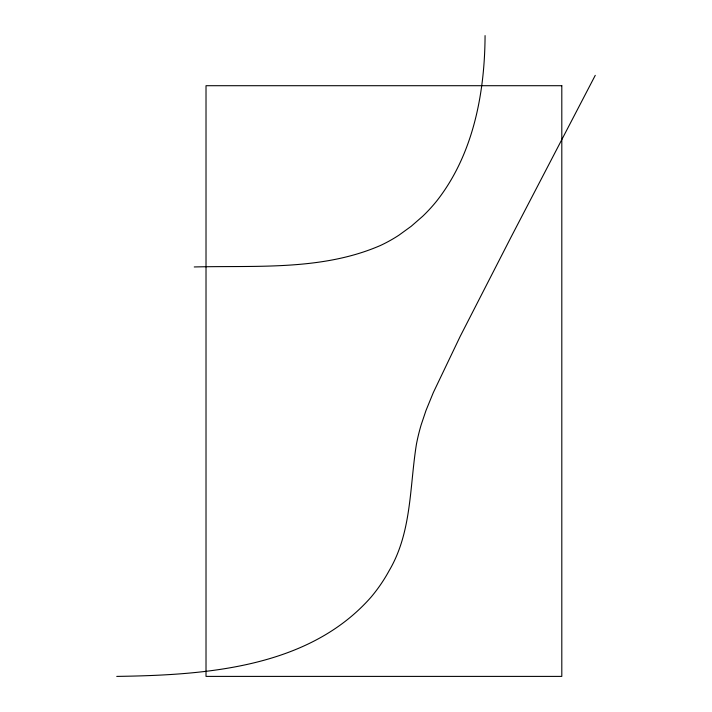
<?xml version="1.0" encoding="UTF-8"?>
<svg xmlns="http://www.w3.org/2000/svg" width="712" height="712" viewBox="0 0 712 712"><rect width="100%" height="100%" fill="white"/><g stroke="black" fill="none" stroke-linecap="round" stroke-linejoin="round"><path stroke-width="1.07" d="M485.068 35.6C484.783 93.477 473.195 154.637 436.625 201.113A160.547 160.547 0 0 1 422.661 216.297L411.242 226.256L398.951 235.174A149.111 149.111 0 0 1 380.617 245.409C322.153 270.889 256.489 265.416 194.243 266.955M595.259 75.347L510.976 237.265L460.139 336.491L433.332 392.552L425.998 410.477L421.139 424.93A203.632 203.632 0 0 0 416.44 444.163C409.578 486.688 411.874 532.184 389.179 570.615A158.749 158.749 0 0 1 370.997 597.199C308.438 668.23 205.038 675.101 116.741 676.4M561.804 85.707L206.017 85.707L206.017 676.4L561.804 676.4L561.804 85.707"/></g></svg>
